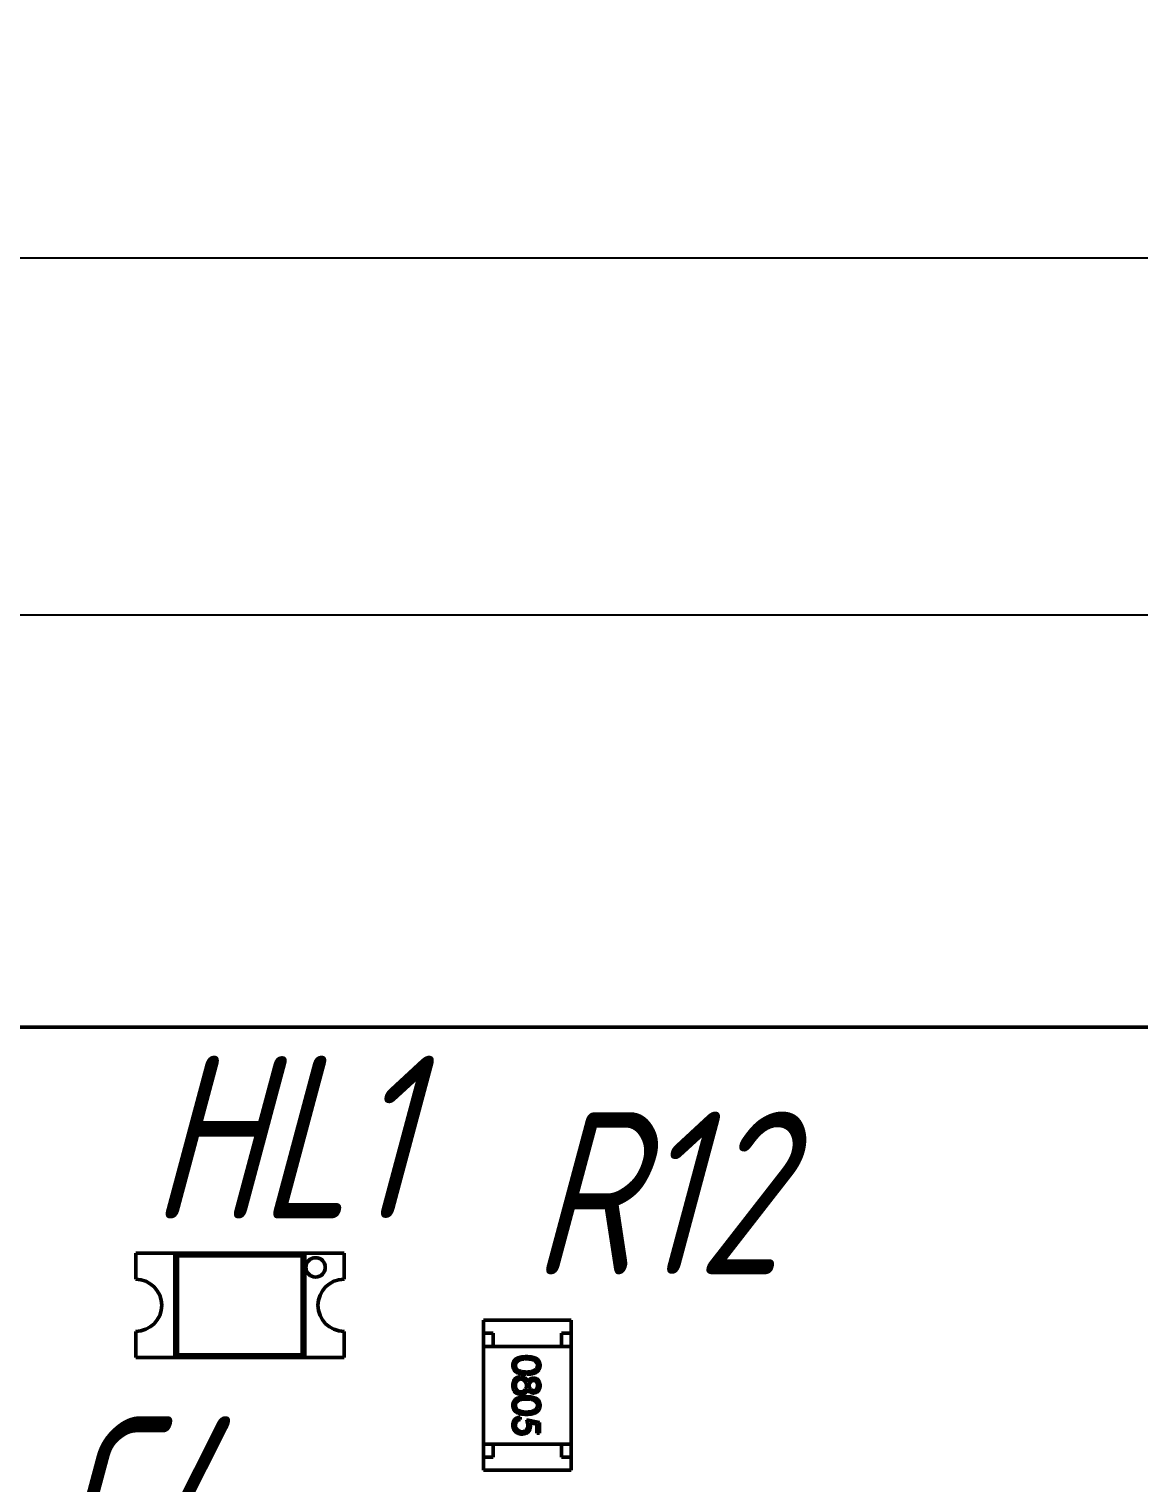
# Model space of a CAD drawing. Header units: millimetres. Extents: x 2803 to 446186229, y 1206 to 1506.
# Drawn here: x 2851.5 to 2868.55, y 1468.01 to 1490.34 of the extents above; entities that cross this region are included whole.
import ezdxf

# ---------------------------------------------------------------- set-up
doc = ezdxf.new("R2010")
doc.units = ezdxf.units.MM
doc.layers.add('Tonk', color=7, linetype='Continuous', lineweight=25)
doc.layers.add('Видимый контур (ГОСТ)', color=7, linetype='Continuous', lineweight=50)
doc.styles.get("Standard").update_dxf_attribs({"font": '', "width": 0.8, "oblique": 15})
doc.styles.get('Standard').set_extended_font_data('GOST type B')
doc.dimstyles.new('ISO-25', dxfattribs={"dimtxt": 2.5, "dimasz": 2.5, "dimexe": 1.25, "dimexo": 0, "dimtad": 1, "dimtxsty": 'Standard', "dimcen": 2.5, "dimadec": 0, "dimazin": 0, "dimtfac": 1, "dimtmove": 0, "dimatfit": 3, "dimfxl": 1, "dimarcsym": 0})

# ---------------------------------------------------------------- blocks, each defined once
blk = doc.blocks.new('*D34')
at = {"layer": 'Tonk', "color": 0, "lineweight": -2, "transparency": 16777216}
for p, q in [((2836.335, 1470.574), (2836.335, 1488.074)), ((2950.509, 1469.365), (2950.509, 1488.074)), ((2838.835, 1486.824), (2948.009, 1486.824))]:
    blk.add_line(p, q, dxfattribs=at)
at = {"layer": 'Tonk', "color": 0, "transparency": 16777216}
for points in [[(2838.835, 1487.241), (2838.835, 1486.407), (2836.335, 1486.824)], [(2948.009, 1487.241), (2948.009, 1486.407), (2950.509, 1486.824)]]:
    blk.add_solid(points, dxfattribs=at)
at = {"layer": 'Tonk', "color": 0, "transparency": 16777216, "insert": (2893.422, 1488.699), "char_height": 2.5, "attachment_point": 5}
blk.add_mtext('120*', dxfattribs=at)
blk = doc.blocks.new('*D35')
at = {"layer": 'Tonk', "color": 0, "lineweight": -2, "transparency": 16777216}
for p, q in [((2840.765, 1475.003), (2819.001, 1475.003)), ((2820.251, 1472.503), (2820.251, 1423.798)), ((2858.601, 1421.298), (2819.001, 1421.298))]:
    blk.add_line(p, q, dxfattribs=at)
at = {"layer": 'Tonk', "color": 0, "transparency": 16777216}
for points in [[(2819.834, 1472.503), (2820.668, 1472.503), (2820.251, 1475.003)], [(2819.834, 1423.798), (2820.668, 1423.798), (2820.251, 1421.298)]]:
    blk.add_solid(points, dxfattribs=at)
at = {"layer": 'Tonk', "color": 0, "transparency": 16777216, "insert": (2818.376, 1448.151), "char_height": 2.5, "attachment_point": 5, "rotation": 90}
blk.add_mtext('57*', dxfattribs=at)
blk = doc.blocks.new('*D44')
at = {"layer": 'Tonk', "color": 0, "lineweight": -2, "transparency": 16777216}
for p, q in [((2838.99, 1473.509), (2838.99, 1482.592)), ((2944.83, 1473.509), (2944.83, 1482.592)), ((2841.49, 1481.342), (2942.33, 1481.342))]:
    blk.add_line(p, q, dxfattribs=at)
at = {"layer": 'Tonk', "color": 0, "transparency": 16777216}
for points in [[(2841.49, 1481.759), (2841.49, 1480.925), (2838.99, 1481.342)], [(2942.33, 1481.759), (2942.33, 1480.925), (2944.83, 1481.342)]]:
    blk.add_solid(points, dxfattribs=at)
at = {"layer": 'Tonk', "color": 0, "transparency": 16777216, "insert": (2891.91, 1483.217), "char_height": 2.5, "attachment_point": 5}
blk.add_mtext('110*', dxfattribs=at)

msp = doc.modelspace()

# ---------------------------------------------------------------- linework, layer by layer
at = {"layer": 'Видимый контур (ГОСТ)'}
for p, q in [((2840.67, 1475.009), (2943.83, 1475.009)), ((2853.14, 1471.139), (2853.14, 1471.539)), ((2853.14, 1471.539), (2853.74, 1471.539)), ((2853.74, 1471.539), (2855.74, 1471.539)), ((2853.74, 1469.939), (2853.74, 1471.539)), ((2853.74, 1471.539), (2853.782, 1471.497)), ((2853.782, 1471.497), (2855.698, 1471.497)), ((2853.782, 1469.981), (2853.782, 1471.497)), ((2855.698, 1471.497), (2855.74, 1471.539)), ((2855.698, 1469.981), (2855.698, 1471.497)), ((2856.34, 1471.539), (2855.74, 1471.539)), ((2855.74, 1471.539), (2855.74, 1469.939)), ((2856.34, 1471.139), (2856.34, 1471.539)), ((2853.14, 1470.339), (2853.14, 1469.939)), ((2856.34, 1469.939), (2856.34, 1470.339)), ((2858.48, 1470.509), (2859.83, 1470.509)), ((2858.48, 1470.509), (2858.48, 1470.309)), ((2858.48, 1470.309), (2858.48, 1470.109)), ((2858.63, 1470.309), (2858.48, 1470.309)), ((2858.63, 1470.109), (2858.63, 1470.309)), ((2859.68, 1470.309), (2859.68, 1470.109)), ((2859.83, 1470.309), (2859.68, 1470.309)), ((2859.83, 1470.509), (2859.83, 1470.309)), ((2859.83, 1470.109), (2859.83, 1470.309)), ((2859.83, 1470.109), (2858.48, 1470.109)), ((2858.48, 1468.609), (2858.48, 1470.109)), ((2858.63, 1470.109), (2859.68, 1470.109)), ((2859.83, 1468.609), (2859.83, 1470.109)), ((2853.14, 1469.939), (2853.74, 1469.939)), ((2853.782, 1469.981), (2853.74, 1469.939)), ((2855.74, 1469.939), (2853.74, 1469.939)), ((2855.698, 1469.981), (2853.782, 1469.981)), ((2855.74, 1469.939), (2855.698, 1469.981)), ((2855.74, 1469.939), (2856.34, 1469.939)), ((2859.045, 1469.023), (2859.045, 1468.987)), ((2859.142, 1468.982), (2859.342, 1468.941)), ((2859.301, 1468.913), (2859.196, 1468.934)), ((2859.301, 1468.777), (2859.301, 1468.913)), ((2859.342, 1468.777), (2859.301, 1468.777)), ((2859.342, 1468.941), (2859.342, 1468.777)), ((2858.48, 1468.609), (2858.48, 1468.409)), ((2859.83, 1468.609), (2858.48, 1468.609)), ((2858.63, 1468.609), (2859.68, 1468.609)), ((2858.63, 1468.409), (2858.63, 1468.609)), ((2859.68, 1468.609), (2859.68, 1468.409)), ((2859.83, 1468.409), (2859.83, 1468.609)), ((2858.48, 1468.409), (2858.63, 1468.409)), ((2858.48, 1468.209), (2858.48, 1468.409)), ((2859.68, 1468.409), (2859.83, 1468.409)), ((2859.83, 1468.209), (2859.83, 1468.409)), ((2858.48, 1468.209), (2859.83, 1468.209))]:
    msp.add_line(p, q, dxfattribs=at)
msp.add_circle((2855.903, 1471.322), 0.149, dxfattribs=at)
for centre, start, end in [((2853.14, 1470.739), 270, 90), ((2856.34, 1470.739), 90, 270)]:
    msp.add_arc(centre, 0.4, start, end, dxfattribs=at)
for points, knots in [([(2858.932, 1469.817), (2858.932, 1469.821), (2858.932, 1469.827), (2858.933, 1469.836), (2858.935, 1469.845), (2858.937, 1469.854), (2858.94, 1469.862), (2858.944, 1469.871), (2858.949, 1469.879), (2858.954, 1469.886), (2858.96, 1469.894), (2858.966, 1469.901), (2858.973, 1469.907), (2858.981, 1469.914), (2858.99, 1469.919), (2858.999, 1469.925), (2859.009, 1469.93), (2859.02, 1469.934), (2859.031, 1469.938), (2859.044, 1469.942), (2859.058, 1469.945), (2859.072, 1469.947), (2859.088, 1469.949), (2859.105, 1469.95), (2859.123, 1469.951), (2859.136, 1469.951), (2859.142, 1469.951)], [0, 0, 0, 0, 0.033787, 0.066622, 0.099285, 0.131361, 0.163585, 0.196104, 0.228902, 0.262158, 0.295991, 0.330218, 0.36506, 0.400951, 0.43762, 0.475708, 0.515381, 0.556414, 0.599765, 0.646424, 0.696431, 0.749782, 0.806573, 0.867436, 0.931887, 1, 1, 1, 1]), ([(2859.142, 1469.915), (2859.137, 1469.915), (2859.126, 1469.915), (2859.111, 1469.915), (2859.097, 1469.914), (2859.084, 1469.912), (2859.072, 1469.911), (2859.061, 1469.909), (2859.051, 1469.906), (2859.042, 1469.903), (2859.034, 1469.9), (2859.026, 1469.896), (2859.019, 1469.892), (2859.012, 1469.888), (2859.006, 1469.883), (2859, 1469.878), (2858.995, 1469.873), (2858.989, 1469.865), (2858.983, 1469.855), (2858.977, 1469.842), (2858.974, 1469.829), (2858.973, 1469.821), (2858.973, 1469.816)], [0, 0, 0, 0, 0.072951, 0.141584, 0.205926, 0.265301, 0.320597, 0.371817, 0.41879, 0.461699, 0.502134, 0.540804, 0.578181, 0.614297, 0.649678, 0.684299, 0.718359, 0.752081, 0.817652, 0.879722, 0.939966, 1, 1, 1, 1]), ([(2859.142, 1469.951), (2859.148, 1469.951), (2859.161, 1469.951), (2859.179, 1469.95), (2859.196, 1469.949), (2859.212, 1469.947), (2859.227, 1469.945), (2859.24, 1469.942), (2859.253, 1469.938), (2859.264, 1469.934), (2859.275, 1469.93), (2859.285, 1469.925), (2859.294, 1469.92), (2859.303, 1469.914), (2859.31, 1469.908), (2859.318, 1469.901), (2859.324, 1469.894), (2859.33, 1469.887), (2859.335, 1469.879), (2859.34, 1469.871), (2859.344, 1469.862), (2859.347, 1469.854), (2859.349, 1469.845), (2859.351, 1469.836), (2859.352, 1469.827), (2859.352, 1469.821), (2859.352, 1469.817)], [0, 0, 0, 0, 0.068595, 0.133246, 0.194313, 0.251279, 0.304513, 0.354235, 0.400481, 0.443411, 0.484015, 0.523252, 0.561042, 0.5979, 0.633518, 0.668314, 0.702496, 0.736685, 0.770293, 0.803437, 0.835913, 0.86846, 0.900847, 0.933467, 0.966258, 1, 1, 1, 1]), ([(2859.311, 1469.816), (2859.311, 1469.821), (2859.311, 1469.83), (2859.307, 1469.843), (2859.302, 1469.855), (2859.295, 1469.865), (2859.289, 1469.873), (2859.284, 1469.878), (2859.279, 1469.883), (2859.272, 1469.888), (2859.266, 1469.892), (2859.258, 1469.896), (2859.251, 1469.9), (2859.242, 1469.903), (2859.233, 1469.906), (2859.223, 1469.908), (2859.212, 1469.911), (2859.2, 1469.912), (2859.187, 1469.914), (2859.173, 1469.915), (2859.158, 1469.915), (2859.147, 1469.915), (2859.142, 1469.915)], [0, 0, 0, 0, 0.060387, 0.120883, 0.182755, 0.247811, 0.281299, 0.315088, 0.349702, 0.384857, 0.420966, 0.458511, 0.497175, 0.537602, 0.580503, 0.627468, 0.678388, 0.733983, 0.793747, 0.857714, 0.926698, 1, 1, 1, 1]), ([(2859.142, 1469.679), (2859.136, 1469.679), (2859.124, 1469.68), (2859.106, 1469.68), (2859.09, 1469.682), (2859.074, 1469.684), (2859.06, 1469.686), (2859.046, 1469.689), (2859.034, 1469.693), (2859.022, 1469.697), (2859.011, 1469.702), (2859.001, 1469.707), (2858.992, 1469.713), (2858.983, 1469.719), (2858.975, 1469.725), (2858.967, 1469.732), (2858.96, 1469.739), (2858.954, 1469.747), (2858.949, 1469.755), (2858.944, 1469.763), (2858.941, 1469.772), (2858.937, 1469.78), (2858.935, 1469.789), (2858.933, 1469.799), (2858.932, 1469.808), (2858.932, 1469.814), (2858.932, 1469.817)], [0, 0, 0, 0, 0.065063, 0.126773, 0.185516, 0.240765, 0.29298, 0.34225, 0.388919, 0.432776, 0.474628, 0.514775, 0.553606, 0.591426, 0.628028, 0.663804, 0.698984, 0.733591, 0.767628, 0.801208, 0.834264, 0.866981, 0.89972, 0.932702, 0.966176, 1, 1, 1, 1]), ([(2858.932, 1469.508), (2858.932, 1469.514), (2858.932, 1469.524), (2858.934, 1469.539), (2858.937, 1469.553), (2858.941, 1469.567), (2858.947, 1469.579), (2858.953, 1469.59), (2858.961, 1469.6), (2858.97, 1469.609), (2858.98, 1469.617), (2858.99, 1469.624), (2859, 1469.63), (2859.011, 1469.635), (2859.022, 1469.639), (2859.033, 1469.642), (2859.044, 1469.643), (2859.051, 1469.643), (2859.055, 1469.644)], [0, 0, 0, 0, 0.078556, 0.152863, 0.22356, 0.290375, 0.355403, 0.418291, 0.480389, 0.543073, 0.604924, 0.664398, 0.721943, 0.778375, 0.83383, 0.888861, 0.944089, 1, 1, 1, 1]), ([(2858.973, 1469.816), (2858.973, 1469.812), (2858.973, 1469.803), (2858.977, 1469.79), (2858.982, 1469.778), (2858.989, 1469.768), (2858.995, 1469.76), (2859, 1469.755), (2859.005, 1469.75), (2859.011, 1469.745), (2859.018, 1469.741), (2859.025, 1469.737), (2859.033, 1469.734), (2859.039, 1469.731), (2859.042, 1469.73)], [0, 0, 0, 0, 0.112813, 0.225394, 0.339595, 0.459675, 0.521735, 0.583926, 0.648174, 0.713881, 0.781004, 0.851451, 0.924051, 1, 1, 1, 1]), ([(2859.042, 1469.73), (2859.045, 1469.729), (2859.052, 1469.727), (2859.064, 1469.724), (2859.075, 1469.721), (2859.088, 1469.719), (2859.101, 1469.717), (2859.114, 1469.716), (2859.128, 1469.715), (2859.137, 1469.715), (2859.142, 1469.715)], [0, 0, 0, 0, 0.110588, 0.224542, 0.342503, 0.464324, 0.590756, 0.722227, 0.858843, 1, 1, 1, 1]), ([(2859.055, 1469.644), (2859.058, 1469.643), (2859.064, 1469.643), (2859.072, 1469.642), (2859.08, 1469.641), (2859.088, 1469.639), (2859.095, 1469.636), (2859.103, 1469.633), (2859.11, 1469.629), (2859.117, 1469.625), (2859.123, 1469.62), (2859.13, 1469.614), (2859.136, 1469.608), (2859.142, 1469.6), (2859.148, 1469.593), (2859.154, 1469.584), (2859.16, 1469.575), (2859.163, 1469.568), (2859.165, 1469.565)], [0, 0, 0, 0, 0.058854, 0.116315, 0.172675, 0.22878, 0.28458, 0.340257, 0.39663, 0.453507, 0.512318, 0.572648, 0.636022, 0.702363, 0.771483, 0.844184, 0.92007, 1, 1, 1, 1]), ([(2859.352, 1469.817), (2859.352, 1469.814), (2859.352, 1469.808), (2859.351, 1469.799), (2859.349, 1469.789), (2859.347, 1469.781), (2859.344, 1469.772), (2859.34, 1469.763), (2859.335, 1469.755), (2859.33, 1469.747), (2859.324, 1469.74), (2859.317, 1469.732), (2859.31, 1469.726), (2859.302, 1469.719), (2859.293, 1469.713), (2859.284, 1469.707), (2859.273, 1469.702), (2859.262, 1469.697), (2859.251, 1469.693), (2859.238, 1469.689), (2859.224, 1469.686), (2859.21, 1469.684), (2859.194, 1469.682), (2859.178, 1469.68), (2859.16, 1469.68), (2859.148, 1469.679), (2859.142, 1469.679)], [0, 0, 0, 0, 0.033788, 0.067194, 0.099862, 0.132567, 0.165151, 0.197913, 0.231319, 0.265083, 0.299255, 0.334399, 0.369943, 0.406284, 0.444064, 0.482998, 0.523354, 0.565537, 0.609613, 0.656391, 0.705885, 0.758325, 0.813832, 0.872795, 0.934722, 1, 1, 1, 1]), ([(2859.142, 1469.715), (2859.147, 1469.715), (2859.156, 1469.715), (2859.17, 1469.716), (2859.183, 1469.717), (2859.196, 1469.719), (2859.207, 1469.721), (2859.218, 1469.723), (2859.229, 1469.726), (2859.239, 1469.729), (2859.248, 1469.732), (2859.256, 1469.736), (2859.264, 1469.74), (2859.271, 1469.745), (2859.278, 1469.749), (2859.284, 1469.755), (2859.289, 1469.76), (2859.295, 1469.768), (2859.302, 1469.778), (2859.307, 1469.79), (2859.311, 1469.803), (2859.311, 1469.812), (2859.311, 1469.816)], [0, 0, 0, 0, 0.065681, 0.128486, 0.188175, 0.245106, 0.299448, 0.350823, 0.399942, 0.446672, 0.491255, 0.533376, 0.573853, 0.612526, 0.649597, 0.685532, 0.720106, 0.753838, 0.818925, 0.880493, 0.940311, 1, 1, 1, 1]), ([(2858.976, 1469.402), (2858.972, 1469.405), (2858.965, 1469.412), (2858.956, 1469.422), (2858.949, 1469.434), (2858.943, 1469.447), (2858.938, 1469.461), (2858.934, 1469.476), (2858.932, 1469.492), (2858.932, 1469.503), (2858.932, 1469.508)], [0, 0, 0, 0, 0.119283, 0.237093, 0.354796, 0.474576, 0.59746, 0.724926, 0.858883, 1, 1, 1, 1]), ([(2859.054, 1469.608), (2859.051, 1469.607), (2859.043, 1469.607), (2859.033, 1469.605), (2859.023, 1469.601), (2859.013, 1469.595), (2859.004, 1469.588), (2858.996, 1469.58), (2858.989, 1469.571), (2858.983, 1469.56), (2858.978, 1469.548), (2858.975, 1469.535), (2858.973, 1469.522), (2858.973, 1469.513), (2858.973, 1469.508)], [0, 0, 0, 0, 0.074898, 0.148596, 0.224471, 0.302323, 0.381919, 0.461149, 0.542417, 0.626716, 0.714597, 0.804903, 0.900127, 1, 1, 1, 1]), ([(2858.973, 1469.508), (2858.973, 1469.504), (2858.973, 1469.497), (2858.974, 1469.486), (2858.976, 1469.476), (2858.979, 1469.467), (2858.983, 1469.458), (2858.987, 1469.449), (2858.992, 1469.442), (2858.998, 1469.435), (2859.005, 1469.428), (2859.012, 1469.423), (2859.019, 1469.418), (2859.026, 1469.414), (2859.033, 1469.411), (2859.041, 1469.409), (2859.05, 1469.408), (2859.055, 1469.408), (2859.058, 1469.408)], [0, 0, 0, 0, 0.076559, 0.149161, 0.218827, 0.285567, 0.350313, 0.414125, 0.477179, 0.540368, 0.602202, 0.662034, 0.719934, 0.775907, 0.831115, 0.886667, 0.942552, 1, 1, 1, 1]), ([(2859.142, 1469.505), (2859.142, 1469.509), (2859.142, 1469.516), (2859.141, 1469.526), (2859.139, 1469.536), (2859.136, 1469.545), (2859.132, 1469.554), (2859.127, 1469.563), (2859.122, 1469.571), (2859.116, 1469.578), (2859.109, 1469.585), (2859.102, 1469.591), (2859.095, 1469.596), (2859.087, 1469.6), (2859.079, 1469.604), (2859.071, 1469.606), (2859.063, 1469.607), (2859.057, 1469.608), (2859.054, 1469.608)], [0, 0, 0, 0, 0.071269, 0.139812, 0.206497, 0.271535, 0.336082, 0.400528, 0.464984, 0.53005, 0.594423, 0.655583, 0.714849, 0.772115, 0.828999, 0.885122, 0.942079, 1, 1, 1, 1]), ([(2859.058, 1469.408), (2859.061, 1469.408), (2859.066, 1469.408), (2859.074, 1469.409), (2859.082, 1469.411), (2859.089, 1469.415), (2859.096, 1469.419), (2859.103, 1469.424), (2859.11, 1469.43), (2859.117, 1469.436), (2859.123, 1469.444), (2859.128, 1469.451), (2859.132, 1469.459), (2859.136, 1469.468), (2859.139, 1469.477), (2859.141, 1469.486), (2859.142, 1469.496), (2859.142, 1469.502), (2859.142, 1469.505)], [0, 0, 0, 0, 0.057339, 0.113063, 0.169181, 0.225775, 0.283826, 0.343454, 0.405907, 0.471392, 0.538003, 0.603064, 0.667602, 0.732225, 0.797005, 0.863048, 0.930357, 1, 1, 1, 1]), ([(2859.165, 1469.449), (2859.163, 1469.446), (2859.16, 1469.439), (2859.155, 1469.43), (2859.149, 1469.422), (2859.143, 1469.414), (2859.137, 1469.407), (2859.131, 1469.401), (2859.125, 1469.395), (2859.118, 1469.39), (2859.112, 1469.386), (2859.105, 1469.382), (2859.098, 1469.379), (2859.09, 1469.376), (2859.083, 1469.374), (2859.075, 1469.373), (2859.067, 1469.372), (2859.061, 1469.372), (2859.059, 1469.372)], [0, 0, 0, 0, 0.079525, 0.1551, 0.22722, 0.295911, 0.362056, 0.42552, 0.485813, 0.544495, 0.60146, 0.657841, 0.713974, 0.769468, 0.82613, 0.882885, 0.940701, 1, 1, 1, 1]), ([(2859.165, 1469.565), (2859.167, 1469.569), (2859.172, 1469.578), (2859.181, 1469.59), (2859.191, 1469.6), (2859.202, 1469.609), (2859.213, 1469.615), (2859.225, 1469.62), (2859.237, 1469.623), (2859.246, 1469.623), (2859.25, 1469.623)], [0, 0, 0, 0, 0.14586, 0.282426, 0.41085, 0.535029, 0.654701, 0.770133, 0.884556, 1, 1, 1, 1]), ([(2859.249, 1469.392), (2859.244, 1469.392), (2859.236, 1469.393), (2859.223, 1469.395), (2859.212, 1469.4), (2859.201, 1469.406), (2859.191, 1469.414), (2859.181, 1469.424), (2859.172, 1469.436), (2859.167, 1469.445), (2859.165, 1469.449)], [0, 0, 0, 0, 0.121904, 0.239413, 0.35541, 0.472091, 0.592859, 0.718703, 0.854892, 1, 1, 1, 1]), ([(2859.249, 1469.587), (2859.247, 1469.587), (2859.243, 1469.587), (2859.237, 1469.586), (2859.231, 1469.584), (2859.225, 1469.581), (2859.219, 1469.578), (2859.214, 1469.574), (2859.209, 1469.569), (2859.203, 1469.563), (2859.199, 1469.557), (2859.195, 1469.55), (2859.191, 1469.544), (2859.188, 1469.537), (2859.186, 1469.529), (2859.184, 1469.522), (2859.183, 1469.514), (2859.183, 1469.509), (2859.183, 1469.506)], [0, 0, 0, 0, 0.054564, 0.107826, 0.161924, 0.21751, 0.274498, 0.334815, 0.397555, 0.464755, 0.532901, 0.600097, 0.665354, 0.731084, 0.796883, 0.863292, 0.930831, 1, 1, 1, 1]), ([(2859.183, 1469.506), (2859.183, 1469.503), (2859.183, 1469.496), (2859.185, 1469.486), (2859.188, 1469.476), (2859.192, 1469.467), (2859.197, 1469.458), (2859.203, 1469.451), (2859.21, 1469.444), (2859.217, 1469.438), (2859.226, 1469.434), (2859.234, 1469.431), (2859.242, 1469.429), (2859.247, 1469.428), (2859.25, 1469.428)], [0, 0, 0, 0, 0.08969, 0.178494, 0.266838, 0.356558, 0.445334, 0.530806, 0.614076, 0.697707, 0.779142, 0.855354, 0.928557, 1, 1, 1, 1]), ([(2859.311, 1469.508), (2859.311, 1469.511), (2859.311, 1469.516), (2859.31, 1469.524), (2859.309, 1469.532), (2859.307, 1469.539), (2859.304, 1469.546), (2859.301, 1469.553), (2859.297, 1469.559), (2859.293, 1469.565), (2859.288, 1469.57), (2859.283, 1469.574), (2859.278, 1469.578), (2859.273, 1469.582), (2859.267, 1469.584), (2859.261, 1469.586), (2859.255, 1469.587), (2859.251, 1469.587), (2859.249, 1469.587)], [0, 0, 0, 0, 0.075243, 0.147209, 0.216447, 0.284025, 0.350655, 0.415031, 0.47963, 0.544652, 0.608044, 0.667828, 0.725114, 0.780992, 0.835527, 0.889438, 0.944072, 1, 1, 1, 1]), ([(2859.352, 1469.506), (2859.352, 1469.501), (2859.352, 1469.491), (2859.349, 1469.476), (2859.345, 1469.462), (2859.338, 1469.448), (2859.331, 1469.436), (2859.322, 1469.425), (2859.311, 1469.415), (2859.3, 1469.407), (2859.288, 1469.4), (2859.275, 1469.396), (2859.262, 1469.393), (2859.253, 1469.392), (2859.249, 1469.392)], [0, 0, 0, 0, 0.08941, 0.176306, 0.262626, 0.349446, 0.435498, 0.518928, 0.601355, 0.684256, 0.765807, 0.844877, 0.92228, 1, 1, 1, 1]), ([(2859.25, 1469.623), (2859.254, 1469.623), (2859.263, 1469.622), (2859.275, 1469.619), (2859.288, 1469.614), (2859.3, 1469.608), (2859.312, 1469.599), (2859.322, 1469.589), (2859.331, 1469.578), (2859.339, 1469.565), (2859.345, 1469.551), (2859.349, 1469.536), (2859.352, 1469.521), (2859.352, 1469.511), (2859.352, 1469.506)], [0, 0, 0, 0, 0.074058, 0.14887, 0.226668, 0.307735, 0.391157, 0.473929, 0.557928, 0.644989, 0.733364, 0.821092, 0.909287, 1, 1, 1, 1]), ([(2859.25, 1469.428), (2859.252, 1469.428), (2859.256, 1469.428), (2859.261, 1469.429), (2859.267, 1469.431), (2859.272, 1469.433), (2859.277, 1469.436), (2859.282, 1469.44), (2859.287, 1469.444), (2859.292, 1469.449), (2859.297, 1469.454), (2859.301, 1469.46), (2859.304, 1469.466), (2859.307, 1469.474), (2859.309, 1469.481), (2859.31, 1469.49), (2859.311, 1469.499), (2859.311, 1469.505), (2859.311, 1469.508)], [0, 0, 0, 0, 0.050902, 0.101034, 0.151084, 0.203062, 0.256248, 0.310847, 0.368769, 0.430015, 0.49252, 0.556049, 0.621996, 0.690192, 0.761385, 0.836356, 0.915487, 1, 1, 1, 1]), ([(2858.932, 1469.202), (2858.932, 1469.205), (2858.932, 1469.211), (2858.933, 1469.221), (2858.935, 1469.23), (2858.937, 1469.238), (2858.94, 1469.247), (2858.944, 1469.255), (2858.949, 1469.263), (2858.954, 1469.271), (2858.96, 1469.278), (2858.966, 1469.285), (2858.973, 1469.292), (2858.981, 1469.298), (2858.99, 1469.304), (2858.999, 1469.309), (2859.009, 1469.314), (2859.02, 1469.319), (2859.031, 1469.323), (2859.044, 1469.326), (2859.058, 1469.329), (2859.072, 1469.332), (2859.088, 1469.334), (2859.105, 1469.335), (2859.123, 1469.336), (2859.136, 1469.336), (2859.142, 1469.336)], [0, 0, 0, 0, 0.033787, 0.066622, 0.099285, 0.131361, 0.163585, 0.196104, 0.228902, 0.262158, 0.295991, 0.330218, 0.36506, 0.400951, 0.43762, 0.475708, 0.515381, 0.556414, 0.599765, 0.646424, 0.696431, 0.749782, 0.806573, 0.867436, 0.931887, 1, 1, 1, 1]), ([(2859.142, 1469.064), (2859.136, 1469.064), (2859.124, 1469.064), (2859.106, 1469.065), (2859.09, 1469.066), (2859.074, 1469.068), (2859.06, 1469.071), (2859.046, 1469.074), (2859.034, 1469.078), (2859.022, 1469.082), (2859.011, 1469.087), (2859.001, 1469.092), (2858.992, 1469.097), (2858.983, 1469.103), (2858.975, 1469.11), (2858.967, 1469.117), (2858.96, 1469.124), (2858.954, 1469.132), (2858.949, 1469.14), (2858.944, 1469.148), (2858.941, 1469.156), (2858.937, 1469.165), (2858.935, 1469.174), (2858.933, 1469.183), (2858.932, 1469.193), (2858.932, 1469.199), (2858.932, 1469.202)], [0, 0, 0, 0, 0.065063, 0.126773, 0.185516, 0.240765, 0.29298, 0.34225, 0.388919, 0.432776, 0.474628, 0.514775, 0.553606, 0.591426, 0.628028, 0.663804, 0.698984, 0.733591, 0.767628, 0.801208, 0.834264, 0.866981, 0.89972, 0.932702, 0.966176, 1, 1, 1, 1]), ([(2859.142, 1469.3), (2859.137, 1469.3), (2859.126, 1469.3), (2859.111, 1469.299), (2859.097, 1469.298), (2859.084, 1469.297), (2859.072, 1469.295), (2859.061, 1469.293), (2859.051, 1469.291), (2859.042, 1469.288), (2859.034, 1469.285), (2859.026, 1469.281), (2859.019, 1469.277), (2859.012, 1469.273), (2859.006, 1469.268), (2859, 1469.263), (2858.995, 1469.257), (2858.989, 1469.25), (2858.983, 1469.24), (2858.977, 1469.227), (2858.974, 1469.214), (2858.973, 1469.205), (2858.973, 1469.201)], [0, 0, 0, 0, 0.072951, 0.141584, 0.205926, 0.265301, 0.320597, 0.371817, 0.41879, 0.461699, 0.502134, 0.540804, 0.578181, 0.614297, 0.649678, 0.684299, 0.718359, 0.752081, 0.817652, 0.879722, 0.939966, 1, 1, 1, 1]), ([(2858.973, 1469.201), (2858.973, 1469.196), (2858.973, 1469.188), (2858.977, 1469.175), (2858.982, 1469.162), (2858.989, 1469.152), (2858.995, 1469.145), (2859, 1469.139), (2859.005, 1469.135), (2859.011, 1469.13), (2859.018, 1469.126), (2859.025, 1469.122), (2859.033, 1469.118), (2859.039, 1469.116), (2859.042, 1469.115)], [0, 0, 0, 0, 0.112813, 0.225394, 0.339595, 0.459675, 0.521735, 0.583926, 0.648174, 0.713881, 0.781004, 0.851451, 0.924051, 1, 1, 1, 1]), ([(2859.059, 1469.372), (2859.055, 1469.372), (2859.047, 1469.372), (2859.036, 1469.373), (2859.025, 1469.376), (2859.014, 1469.379), (2859.004, 1469.383), (2858.994, 1469.389), (2858.985, 1469.395), (2858.979, 1469.4), (2858.976, 1469.402)], [0, 0, 0, 0, 0.128158, 0.253673, 0.377325, 0.499385, 0.622918, 0.745839, 0.871395, 1, 1, 1, 1]), ([(2859.142, 1469.336), (2859.148, 1469.336), (2859.161, 1469.336), (2859.179, 1469.335), (2859.196, 1469.334), (2859.212, 1469.332), (2859.227, 1469.329), (2859.24, 1469.326), (2859.253, 1469.323), (2859.264, 1469.319), (2859.275, 1469.315), (2859.285, 1469.31), (2859.294, 1469.304), (2859.303, 1469.299), (2859.31, 1469.292), (2859.318, 1469.286), (2859.324, 1469.279), (2859.33, 1469.271), (2859.335, 1469.263), (2859.34, 1469.255), (2859.344, 1469.247), (2859.347, 1469.238), (2859.349, 1469.23), (2859.351, 1469.221), (2859.352, 1469.211), (2859.352, 1469.205), (2859.352, 1469.202)], [0, 0, 0, 0, 0.068595, 0.133246, 0.194313, 0.251279, 0.304513, 0.354235, 0.400481, 0.443411, 0.484015, 0.523252, 0.561042, 0.5979, 0.633518, 0.668314, 0.702496, 0.736685, 0.770293, 0.803437, 0.835913, 0.86846, 0.900847, 0.933467, 0.966258, 1, 1, 1, 1]), ([(2859.311, 1469.201), (2859.311, 1469.205), (2859.311, 1469.214), (2859.307, 1469.227), (2859.302, 1469.24), (2859.295, 1469.25), (2859.289, 1469.257), (2859.284, 1469.263), (2859.279, 1469.268), (2859.272, 1469.272), (2859.266, 1469.277), (2859.258, 1469.281), (2859.251, 1469.284), (2859.242, 1469.288), (2859.233, 1469.291), (2859.223, 1469.293), (2859.212, 1469.295), (2859.2, 1469.297), (2859.187, 1469.298), (2859.173, 1469.299), (2859.158, 1469.3), (2859.147, 1469.3), (2859.142, 1469.3)], [0, 0, 0, 0, 0.060387, 0.120883, 0.182755, 0.247811, 0.281299, 0.315088, 0.349702, 0.384857, 0.420966, 0.458511, 0.497175, 0.537602, 0.580503, 0.627468, 0.678388, 0.733983, 0.793747, 0.857714, 0.926698, 1, 1, 1, 1]), ([(2859.352, 1469.202), (2859.352, 1469.199), (2859.352, 1469.193), (2859.351, 1469.183), (2859.349, 1469.174), (2859.347, 1469.165), (2859.344, 1469.157), (2859.34, 1469.148), (2859.335, 1469.14), (2859.33, 1469.132), (2859.324, 1469.124), (2859.317, 1469.117), (2859.31, 1469.11), (2859.302, 1469.104), (2859.293, 1469.098), (2859.284, 1469.092), (2859.273, 1469.087), (2859.262, 1469.082), (2859.251, 1469.078), (2859.238, 1469.074), (2859.224, 1469.071), (2859.21, 1469.068), (2859.194, 1469.066), (2859.178, 1469.065), (2859.16, 1469.064), (2859.148, 1469.064), (2859.142, 1469.064)], [0, 0, 0, 0, 0.033788, 0.067194, 0.099862, 0.132567, 0.165151, 0.197913, 0.231319, 0.265083, 0.299255, 0.334399, 0.369943, 0.406284, 0.444064, 0.482998, 0.523354, 0.565537, 0.609613, 0.656391, 0.705885, 0.758325, 0.813832, 0.872795, 0.934722, 1, 1, 1, 1]), ([(2859.142, 1469.1), (2859.147, 1469.1), (2859.156, 1469.1), (2859.17, 1469.101), (2859.183, 1469.102), (2859.196, 1469.103), (2859.207, 1469.105), (2859.218, 1469.107), (2859.229, 1469.11), (2859.239, 1469.113), (2859.248, 1469.117), (2859.256, 1469.121), (2859.264, 1469.125), (2859.271, 1469.129), (2859.278, 1469.134), (2859.284, 1469.139), (2859.289, 1469.145), (2859.295, 1469.152), (2859.302, 1469.162), (2859.307, 1469.175), (2859.311, 1469.188), (2859.311, 1469.197), (2859.311, 1469.201)], [0, 0, 0, 0, 0.065681, 0.128486, 0.188175, 0.245106, 0.299448, 0.350823, 0.399942, 0.446672, 0.491255, 0.533376, 0.573853, 0.612526, 0.649597, 0.685532, 0.720106, 0.753838, 0.818925, 0.880493, 0.940311, 1, 1, 1, 1]), ([(2858.932, 1468.901), (2858.932, 1468.905), (2858.932, 1468.913), (2858.934, 1468.924), (2858.936, 1468.935), (2858.94, 1468.946), (2858.944, 1468.956), (2858.949, 1468.965), (2858.956, 1468.975), (2858.963, 1468.983), (2858.971, 1468.991), (2858.98, 1468.998), (2858.989, 1469.004), (2858.999, 1469.01), (2859.01, 1469.015), (2859.021, 1469.018), (2859.033, 1469.021), (2859.041, 1469.022), (2859.045, 1469.023)], [0, 0, 0, 0, 0.065421, 0.128708, 0.190236, 0.250724, 0.310637, 0.370766, 0.431615, 0.493523, 0.555883, 0.617342, 0.678668, 0.740711, 0.802985, 0.866803, 0.932347, 1, 1, 1, 1]), ([(2859.045, 1468.987), (2859.041, 1468.986), (2859.034, 1468.985), (2859.023, 1468.981), (2859.014, 1468.976), (2859.006, 1468.971), (2858.999, 1468.964), (2858.992, 1468.957), (2858.987, 1468.949), (2858.982, 1468.94), (2858.978, 1468.93), (2858.975, 1468.92), (2858.973, 1468.909), (2858.973, 1468.902), (2858.973, 1468.899)], [0, 0, 0, 0, 0.094687, 0.181994, 0.264377, 0.34218, 0.418618, 0.496509, 0.577369, 0.661511, 0.746733, 0.831258, 0.915206, 1, 1, 1, 1]), ([(2859.042, 1469.115), (2859.045, 1469.114), (2859.052, 1469.111), (2859.064, 1469.108), (2859.075, 1469.106), (2859.088, 1469.104), (2859.101, 1469.102), (2859.114, 1469.101), (2859.128, 1469.1), (2859.137, 1469.1), (2859.142, 1469.1)], [0, 0, 0, 0, 0.110588, 0.224542, 0.342503, 0.464324, 0.590756, 0.722227, 0.858843, 1, 1, 1, 1]), ([(2859.163, 1468.894), (2859.162, 1468.9), (2859.162, 1468.914), (2859.153, 1468.954), (2859.146, 1468.973), (2859.142, 1468.982)], [0, 0, 0, 0, 0.001976248, 0.001976248, 0.003940074, 0.003940074, 0.003940074, 0.003940074]), ([(2859.073, 1468.761), (2859.07, 1468.762), (2859.063, 1468.762), (2859.053, 1468.762), (2859.044, 1468.764), (2859.035, 1468.766), (2859.026, 1468.768), (2859.017, 1468.772), (2859.008, 1468.775), (2859, 1468.78), (2858.992, 1468.784), (2858.985, 1468.79), (2858.977, 1468.795), (2858.971, 1468.801), (2858.965, 1468.807), (2858.959, 1468.814), (2858.954, 1468.821), (2858.949, 1468.829), (2858.945, 1468.837), (2858.942, 1468.845), (2858.939, 1468.854), (2858.936, 1468.863), (2858.934, 1468.872), (2858.933, 1468.881), (2858.932, 1468.891), (2858.932, 1468.898), (2858.932, 1468.901)], [0, 0, 0, 0, 0.044014, 0.087434, 0.130118, 0.172554, 0.214555, 0.256298, 0.298438, 0.340849, 0.382715, 0.423924, 0.464246, 0.504074, 0.543862, 0.583567, 0.623094, 0.663229, 0.703551, 0.743938, 0.784541, 0.82575, 0.867757, 0.910745, 0.954914, 1, 1, 1, 1]), ([(2858.973, 1468.899), (2858.973, 1468.895), (2858.973, 1468.889), (2858.975, 1468.879), (2858.977, 1468.869), (2858.98, 1468.86), (2858.984, 1468.851), (2858.989, 1468.843), (2858.995, 1468.835), (2859.002, 1468.827), (2859.009, 1468.82), (2859.017, 1468.814), (2859.026, 1468.809), (2859.034, 1468.805), (2859.044, 1468.801), (2859.054, 1468.799), (2859.064, 1468.798), (2859.071, 1468.797), (2859.074, 1468.797)], [0, 0, 0, 0, 0.064207, 0.126425, 0.18768, 0.248216, 0.308305, 0.369661, 0.431699, 0.495947, 0.559758, 0.622295, 0.683911, 0.745092, 0.80674, 0.869087, 0.93329, 1, 1, 1, 1]), ([(2859.204, 1468.887), (2859.204, 1468.883), (2859.203, 1468.874), (2859.202, 1468.861), (2859.199, 1468.849), (2859.195, 1468.837), (2859.19, 1468.826), (2859.183, 1468.816), (2859.176, 1468.806), (2859.167, 1468.797), (2859.158, 1468.789), (2859.147, 1468.781), (2859.137, 1468.775), (2859.125, 1468.77), (2859.113, 1468.766), (2859.1, 1468.764), (2859.087, 1468.762), (2859.077, 1468.762), (2859.073, 1468.761)], [0, 0, 0, 0, 0.065808, 0.129394, 0.190894, 0.251281, 0.310815, 0.370371, 0.430768, 0.492881, 0.555104, 0.616067, 0.677256, 0.73826, 0.800762, 0.864778, 0.931045, 1, 1, 1, 1]), ([(2859.074, 1468.797), (2859.078, 1468.797), (2859.084, 1468.798), (2859.093, 1468.799), (2859.102, 1468.801), (2859.11, 1468.804), (2859.118, 1468.807), (2859.125, 1468.812), (2859.132, 1468.817), (2859.138, 1468.824), (2859.144, 1468.83), (2859.149, 1468.838), (2859.153, 1468.846), (2859.157, 1468.854), (2859.159, 1468.863), (2859.161, 1468.873), (2859.162, 1468.883), (2859.163, 1468.89), (2859.163, 1468.894)], [0, 0, 0, 0, 0.065351, 0.127916, 0.18836, 0.247216, 0.30563, 0.36377, 0.422661, 0.482687, 0.5433, 0.604118, 0.664965, 0.727413, 0.791468, 0.858055, 0.927037, 1, 1, 1, 1]), ([(2859.196, 1468.934), (2859.197, 1468.93), (2859.199, 1468.922), (2859.202, 1468.91), (2859.203, 1468.898), (2859.204, 1468.891), (2859.204, 1468.887)], [0, 0, 0, 0, 0.275068, 0.532901, 0.773973, 1, 1, 1, 1])]:
    msp.add_open_spline(points, degree=3, knots=knots, dxfattribs=at)

# ---------------------------------------------------------------- texts
at = {"layer": 'Tonk', "char_height": 2.5, "attachment_point": 1}
for s, insert in [('HL1', (2853.37, 1474.573)), ('R12', (2859.214, 1473.715)), ('C4', (2851.827, 1469.028))]:
    msp.add_mtext_dynamic_manual_height_columns(s, width=6.41285, gutter_width=20, heights=[0], dxfattribs=dict(at, insert=insert))

# ---------------------------------------------------------------- dimensions: what is measured, and where the dimension line sits
at = {"layer": 'Tonk'}
for base, p1, p2, text, picture, middle in [((2950.509, 1486.824), (2836.335, 1470.574), (2950.509, 1469.365), '120*', '*D34', (2893.422, 1488.699)), ((2944.83, 1481.342), (2838.99, 1473.509), (2944.83, 1473.509), '110*', '*D44', (2891.91, 1483.217))]:
    dim = msp.add_linear_dim(base=base, p1=p1, p2=p2, text=text, dimstyle='ISO-25', dxfattribs=at)
    dim.commit()
    dim.dimension.update_dxf_attribs({"geometry": picture, "text_midpoint": middle})
dim = msp.add_linear_dim(base=(2820.251, 1421.298), p1=(2840.765, 1475.003), p2=(2858.601, 1421.298), angle=90, text='57*', dimstyle='ISO-25', dxfattribs=at)
dim.commit()
dim.dimension.update_dxf_attribs({"geometry": '*D35', "text_midpoint": (2818.376, 1448.151)})

doc.saveas('drawing.dxf')
